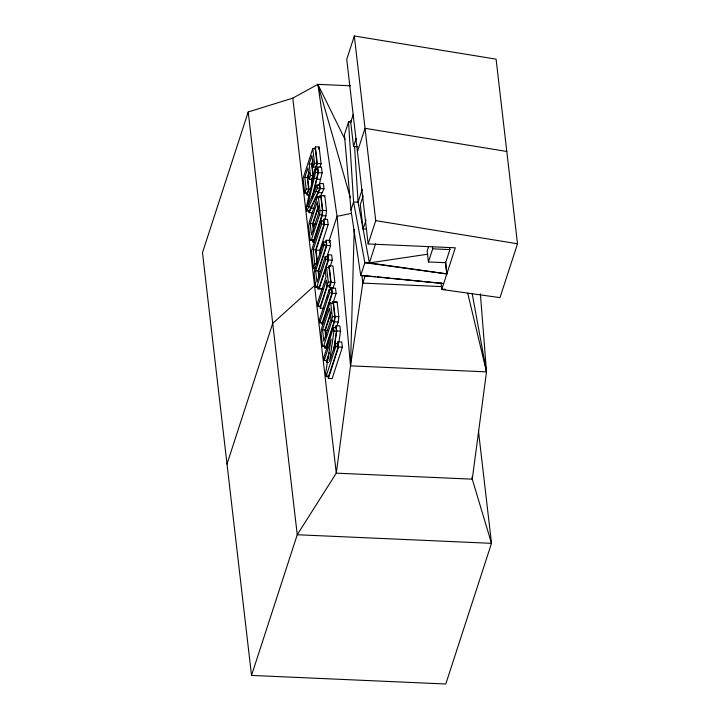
<?xml version="1.0" encoding="UTF-8"?>
<svg xmlns="http://www.w3.org/2000/svg" width="720" height="720" viewBox="0 0 720 720"><rect width="100%" height="100%" fill="white"/><g stroke="black" fill="none" stroke-linecap="round" stroke-linejoin="round"><path stroke-width="1.08" d="M478.458 430.965L491.499 543.33L445.788 684L251.532 675.414L297.243 534.744L336.285 473.148L350.532 365.85L354.195 229.5M310.266 240.39L311.274 240.183L319.536 214.776L319.986 210.528L318.393 196.776L317.448 196.803L309.195 222.219L308.682 226.692L310.266 240.39L313.74 240.291L321.993 214.884L322.443 210.636L320.85 196.884L318.393 196.776M312.3 239.688L312.543 241.794L313.776 241.542L322.191 215.649L322.749 210.384L321.039 195.615L319.869 195.651L324.792 195.777L326.511 210.555L325.953 215.811L324.603 219.96M322.587 346.554L323.595 346.356L331.848 320.94L332.298 316.692L330.723 303.102L329.787 303.129L321.525 328.545L321.012 333.018L322.587 346.554L326.052 346.464L334.314 321.048L334.764 316.8L333.189 303.21L329.787 303.129M324.621 345.87L324.864 347.958L326.097 347.706L334.512 321.813L335.07 316.557L333.369 301.941L332.208 301.977L337.131 302.103L338.823 316.719L338.265 321.984L336.915 326.124M480.384 293.832L486.513 371.862L472.266 479.16L491.499 543.33L297.243 534.744L248.202 111.978L292.779 98.127L317.88 84.348L350.469 85.797M333.603 350.667L336.42 331.137L336.006 327.546L333.549 327.438L333.963 331.029L329.571 361.413L335.403 343.449L337.869 343.566L338.238 346.761L328.527 376.65L326.061 376.542L325.656 372.996L331.173 339.066L324.207 360.522L326.664 360.63L329.319 352.458M334.197 348.588L336.744 330.993L336.132 325.773L339.894 325.935L340.497 331.164L338.904 342.153M472.176 293.49L486.513 371.862L350.532 365.85L362.808 283.104L365.229 275.643L367.443 275.409M315.153 168.876L306.378 206.847L306.855 210.924L309.312 211.032L319.842 188.163L319.482 185.103L317.025 184.995L307.386 206.604L315.567 172.467L315.153 168.876L317.61 168.984L318.033 172.575L311.931 197.982M317.052 169.866L317.718 166.986L321.471 167.148L322.128 172.836L318.987 185.931M317.187 170.838L317.61 168.984M312.615 196.695L318.375 172.665L317.718 166.986M248.202 111.978L202.491 252.657L251.532 675.414M313.011 159.84L311.634 164.088L312.966 175.599L311.733 179.388L309.276 179.271L310.509 175.491L309.168 163.98L311.931 155.484L313.263 166.995L315.729 167.103L316.953 163.323L315.252 148.608L312.786 148.5L303.075 178.389L304.785 193.104L307.242 193.212L308.61 189L307.278 177.489L309.015 172.143M304.785 193.104L306.153 188.892L304.812 177.381L307.944 167.769L309.276 179.271M314.703 148.932L315.378 146.835L319.131 147.006L321.075 163.737L320.04 166.923M308.997 195.066L307.116 194.985L308.979 189.252L307.638 177.741L309.285 172.683M311.364 179.064L311.607 181.161L313.326 175.86L311.994 164.349L312.966 161.352M354.321 36L346.743 59.337L368.154 243.954L455.301 247.806L441.765 289.467L500.004 297.639L517.509 243.774L496.089 59.157L354.321 36L375.741 220.617L368.154 243.954M318.456 149.103L319.131 147.006M313.263 166.995L314.496 163.206L312.786 148.5M315.378 146.835L317.322 163.575L315.603 168.876L315.36 166.779M227.016 464.031L272.718 323.361L314.532 285.633L315.576 282.438M310.194 223.56L317.277 201.771L318.6 213.201L311.526 234.999L310.194 223.56L312.66 223.668L318.393 206.028M313.614 229.212L312.993 223.911L318.627 206.586M353.304 114.309L350.721 122.247L353.538 146.511L357.831 146.7M317.178 262.818L315.675 249.885L324.018 224.199L323.649 221.004L321.192 220.896L311.472 250.785L313.47 267.993L315.936 268.101M313.47 267.993L314.838 263.79L313.218 249.777L321.561 224.091L321.192 220.896M323.1 221.328L323.775 219.231L327.537 219.393L328.14 224.622L319.797 250.299L320.166 253.539M317.412 261.999L316.035 250.137L324.387 224.46L323.775 219.231M353.538 146.511L356.121 138.573M323.631 241.929L314.676 269.478L314.163 273.951L315.729 287.415L319.194 287.316L328.149 259.767L327.771 256.572L325.314 256.464L316.971 282.141L315.657 270.801L324 245.124L323.631 241.929L326.088 242.037L326.457 245.232L318.114 270.909L318.834 277.101M325.53 242.379L326.214 240.264L329.976 240.426L330.579 245.655L326.907 256.95M319.203 277.371L318.483 271.17L326.826 245.484L326.214 240.264M357.444 151.641L365.031 128.313L506.799 151.47M329.085 240.858L337.05 216.333L317.88 84.348L344.997 139.356M329.283 242.541L329.976 240.426M315.729 287.415L316.728 287.208L325.683 259.659L325.314 256.464M327.231 256.851L327.906 254.799L331.659 254.961L332.262 260.19L330.201 266.535M327.105 258.624L327.771 256.572M317.763 286.74L317.997 288.819L319.23 288.567L328.509 260.019L327.906 254.799M326.583 267.417L325.359 271.197L326.016 276.93L317.538 303.03L317.907 306.225L320.364 306.342L328.275 282.015L326.583 267.417L329.049 267.525L330.741 282.123L329.508 285.903L327.051 285.795L326.394 280.125L317.907 306.225M328.482 267.867L329.175 265.752L332.928 265.914L334.854 282.546L333.135 287.847L329.382 287.676L329.157 285.786M391.752 278.316L443.691 283.545L360.729 275.445L350.973 209.988L353.574 201.987L348.543 121.95L351.621 120.645M323.991 308.277L320.238 308.115L327.708 285.138M329.382 287.676L331.101 282.384L329.175 265.752M329.175 289.719L319.464 319.608L319.833 322.803L322.29 322.911L332.001 293.022L331.632 289.827L329.175 289.719L329.544 292.914L319.833 322.803M362.205 189.468L358.074 202.185L369.378 262.899L446.823 273.906L445.626 262.701L449.883 249.597L449.631 247.401M327.051 298.881L328.068 295.749M330.102 289.476L330.777 287.388M331.083 290.151L331.758 288.054L335.52 288.225L336.123 293.445L333.405 301.824M363.195 195.795L360.288 204.723L363.105 228.987L366.327 229.131M331.758 288.054L332.37 293.283L322.164 324.684L321.921 322.596M322.533 329.886L329.616 308.088L330.921 319.374L323.838 341.163L322.533 329.886L324.99 329.994L330.723 312.354M325.935 335.448L325.332 330.237L330.957 312.912M363.105 228.987L366.012 220.059M333.549 327.438L323.838 357.327L324.207 360.522M335.457 327.861L336.132 325.773M328.419 362.484L326.538 362.403L328.545 356.211M326.061 376.542L335.772 346.653L335.403 343.449M337.32 343.872L337.995 341.784L341.748 341.955L342.36 347.175L332.154 378.585L328.392 378.423L328.032 375.282M337.176 345.672L337.869 343.566M328.392 378.423L338.598 347.013L337.995 341.784M375.174 276.651L360.729 275.445L364.869 262.701L369.378 262.899L375.552 243.891M428.472 246.942L427.167 250.974L428.436 261.945L445.626 262.701M428.436 261.945L432.693 248.832L432.441 246.636M318.888 185.157L319.626 183.483L323.388 183.645L323.982 188.775L320.769 195.741M306.855 210.924L317.376 188.046L317.025 184.995M312.921 212.823L309.168 212.652L320.229 188.604L319.626 183.483M351.342 213.408L337.05 216.333L350.532 365.85M369.378 262.899L427.815 254.196M441 282.888L441.765 289.467L445.122 289.224M323.631 195.813L324.792 195.777M320.85 196.884L317.448 196.803M332.244 303.237L333.189 303.21M441.765 289.467L445.059 289.503M351.243 122.067L348.543 121.95L344.403 134.694L350.973 209.988M314.496 163.206L316.953 163.323M317.322 163.575L321.075 163.737M309.168 163.98L311.634 164.088M311.994 164.349L313.875 164.43M315.567 172.467L318.033 172.575M318.375 172.665L322.128 172.836M310.509 175.491L312.966 175.599M304.812 177.381L307.278 177.489M307.638 177.741L309.519 177.831M314.181 178.236L316.638 178.344M316.8 179.208L320.553 179.379M317.376 188.046L319.842 188.163M320.229 188.604L323.982 188.775M306.153 188.892L308.61 189M308.979 189.252L310.851 189.342M315.828 191.43L318.285 191.538M318.357 192.672L322.119 192.834M308.637 206.946L311.094 207.054M311.175 208.179L313.992 208.305M322.749 210.384L326.511 210.555M319.986 210.528L322.443 210.636M319.536 214.776L321.993 214.884M322.191 215.649L325.953 215.811M321.561 224.091L324.018 224.199M312.993 223.911L315.81 224.028M324.387 224.46L328.14 224.622M311.274 240.183L313.74 240.291M312.543 241.794L314.424 241.875M432.693 248.832L449.883 249.597M324 245.124L326.457 245.232M326.826 245.484L330.579 245.655M313.218 249.777L315.675 249.885M316.035 250.137L319.797 250.299M325.683 259.659L328.149 259.767M328.509 260.019L332.262 260.19M314.838 263.79L317.304 263.898M315.657 270.801L318.114 270.909M318.483 271.17L320.355 271.251M441.9 286.605L362.808 283.104L361.899 275.292M328.275 282.015L330.741 282.123M331.101 282.384L334.854 282.546M316.728 287.208L319.194 287.316M319.23 288.567L322.992 288.729M317.997 288.819L321.759 288.981M329.544 292.914L332.001 293.022M332.37 293.283L336.123 293.445M333.369 301.941L337.131 302.103M335.07 316.557L338.823 316.719M332.298 316.692L334.764 316.8M331.848 320.94L334.314 321.048M334.512 321.813L338.265 321.984M325.332 330.237L328.149 330.354M336.744 330.993L340.497 331.164M333.963 331.029L336.42 331.137M335.772 346.653L338.238 346.761M323.595 346.356L326.052 346.464M338.598 347.013L342.36 347.175M324.864 347.958L327.681 348.084M377.388 276.867L389.538 278.091M375.741 220.617L517.509 243.774M317.88 84.348L350.316 197.631M467.712 293.157L486.513 371.862M472.005 476.928L472.266 479.16L336.285 473.148L292.779 98.127M311.517 178.956L312.129 184.185M312.66 223.668L313.497 230.949M324.99 329.994L325.827 337.176M306.855 192.753L307.116 194.985M308.943 210.726L309.168 212.652M319.995 306.018L320.238 308.115M326.295 360.315L326.538 362.403M445.464 261.711L446.823 273.906L364.869 262.701L353.574 201.987L358.074 202.185L354.582 146.601"/></g></svg>
